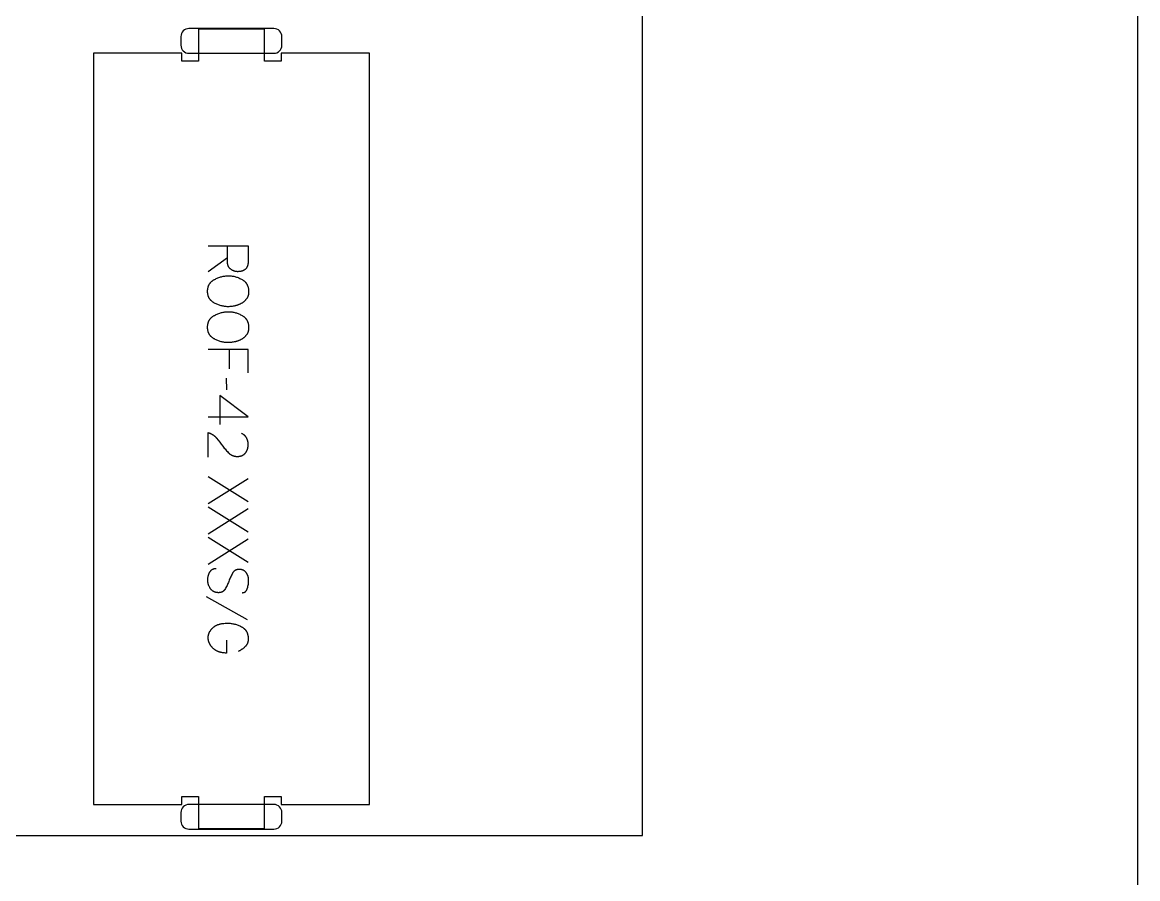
# Model space of a CAD drawing. Extents: x 0 to 4485, y 0 to 17041.
# Drawn here: x 2346 to 3183, y 11963 to 12606 of the extents above; entities that cross this region are included whole.
import ezdxf

# ---------------------------------------------------------------- set-up
doc = ezdxf.new("R2010")
doc.units = 0
for name, color, linetype in [('0_SHEET_SPRUCEPLY_2440X122', 1, 'CONTINUOUS'), ('1_ANYTOOL_1MMDEEP_LABELS_S', 2, 'CONTINUOUS'), ('4_ANYTOOL_CUTTHROUGH_OUTSI', 5, 'CONTINUOUS'), ('5_ANYTOOL_HALF_MILL_9MM_IN', 3, 'CONTINUOUS'), ('DONOTCUT', 7, 'CONTINUOUS')]:
    doc.layers.add(name, color=color, linetype=linetype)

msp = doc.modelspace()

# ---------------------------------------------------------------- linework, layer by layer
at = {"layer": '0_SHEET_SPRUCEPLY_2440X122'}
msp.add_lwpolyline([(371.7, 13215.62), (371.7, 11995.62), (2811.7, 11995.62), (2811.7, 13215.62)], close=True, dxfattribs=at)
at = {"layer": '1_ANYTOOL_1MMDEEP_LABELS_S', "color": 2}
for points in [[(2485.94, 12437.89), (2515.94, 12437.89), (2515.94, 12426.53), (2515.93, 12426.04), (2515.91, 12425.57), (2515.89, 12425.33), (2515.87, 12425.11), (2515.85, 12424.88), (2515.82, 12424.66), (2515.79, 12424.45), (2515.75, 12424.23), (2515.71, 12424.03), (2515.67, 12423.82), (2515.62, 12423.62), (2515.57, 12423.43), (2515.51, 12423.23), (2515.45, 12423.04), (2515.39, 12422.86), (2515.32, 12422.68), (2515.25, 12422.5), (2515.18, 12422.33), (2515.1, 12422.16), (2515.02, 12421.99), (2514.93, 12421.83), (2514.84, 12421.67), (2514.75, 12421.52), (2514.65, 12421.37), (2514.55, 12421.22), (2514.44, 12421.08), (2514.33, 12420.94), (2514.22, 12420.81), (2514.1, 12420.68), (2513.98, 12420.55), (2513.86, 12420.43), (2513.73, 12420.31), (2513.6, 12420.2), (2513.46, 12420.09), (2513.32, 12419.98), (2513.18, 12419.88), (2513.03, 12419.78), (2512.88, 12419.68), (2512.72, 12419.59), (2512.57, 12419.5), (2512.4, 12419.42), (2512.24, 12419.34), (2512.07, 12419.26), (2511.89, 12419.19), (2511.71, 12419.12), (2511.53, 12419.06), (2511.35, 12419), (2511.16, 12418.94), (2510.96, 12418.89), (2510.77, 12418.84), (2510.56, 12418.8), (2510.36, 12418.75), (2510.15, 12418.72), (2509.94, 12418.68), (2509.72, 12418.66), (2509.5, 12418.63), (2509.28, 12418.61), (2509.05, 12418.59), (2508.58, 12418.57), (2508.1, 12418.56), (2507.92, 12418.56), (2507.75, 12418.57), (2507.57, 12418.58), (2507.4, 12418.59), (2507.23, 12418.6), (2507.06, 12418.62), (2506.88, 12418.64), (2506.71, 12418.67), (2506.55, 12418.7), (2506.38, 12418.73), (2506.21, 12418.77), (2506.04, 12418.81), (2505.88, 12418.85), (2505.72, 12418.9), (2505.55, 12418.95), (2505.39, 12419), (2505.23, 12419.06), (2505.07, 12419.12), (2504.91, 12419.19), (2504.75, 12419.25), (2504.59, 12419.33), (2504.43, 12419.4), (2504.28, 12419.48), (2504.12, 12419.56), (2503.97, 12419.65), (2503.81, 12419.73), (2503.66, 12419.83), (2503.51, 12419.92), (2503.36, 12420.02), (2503.21, 12420.12), (2503.06, 12420.23), (2502.91, 12420.34), (2502.77, 12420.45), (2502.63, 12420.57), (2502.49, 12420.68), (2502.36, 12420.8), (2502.23, 12420.92), (2502.11, 12421.05), (2501.99, 12421.18), (2501.88, 12421.3), (2501.77, 12421.44), (2501.66, 12421.57), (2501.56, 12421.71), (2501.47, 12421.84), (2501.37, 12421.99), (2501.29, 12422.13), (2501.2, 12422.27), (2501.12, 12422.42), (2501.05, 12422.57), (2500.98, 12422.73), (2500.92, 12422.88), (2500.85, 12423.04), (2500.8, 12423.2), (2500.75, 12423.36), (2500.7, 12423.53), (2500.66, 12423.69), (2500.62, 12423.86), (2500.58, 12424.03), (2500.55, 12424.21), (2500.53, 12424.39), (2500.51, 12424.57), (2500.49, 12424.75), (2500.48, 12424.93), (2500.41, 12426.85), (2500.39, 12428.89), (2500.39, 12437.85)], [(2500.39, 12428.89), (2485.9, 12418.43)], [(2515.94, 12342.62), (2515.94, 12360.27), (2485.94, 12360.27)], [(2501.97, 12345.79), (2501.97, 12360.27)], [(2499.83, 12329.97), (2499.74, 12338.76)], [(2485.94, 12309.7), (2515.99, 12309.66), (2494.6, 12325.69)], [(2494.6, 12325.69), (2494.6, 12303.92)], [(2485.99, 12279.49), (2486.03, 12297.79), (2486.48, 12297.64), (2486.71, 12297.56), (2486.93, 12297.48), (2487.15, 12297.4), (2487.37, 12297.31), (2487.58, 12297.21), (2487.79, 12297.12), (2488, 12297.02), (2488.21, 12296.91), (2488.42, 12296.81), (2488.62, 12296.7), (2488.82, 12296.58), (2489.02, 12296.46), (2489.22, 12296.34), (2489.41, 12296.22), (2489.6, 12296.09), (2489.79, 12295.96), (2489.97, 12295.82), (2490.16, 12295.68), (2490.34, 12295.54), (2490.52, 12295.4), (2490.7, 12295.25), (2490.87, 12295.09), (2491.04, 12294.94), (2491.21, 12294.78), (2491.38, 12294.61), (2491.54, 12294.44), (2491.71, 12294.27), (2491.87, 12294.1), (2492.18, 12293.74), (2493.4, 12292.26), (2494.58, 12290.77), (2495.74, 12289.26), (2496.87, 12287.74), (2497.43, 12286.98), (2498, 12286.25), (2498.58, 12285.54), (2499.16, 12284.85), (2499.76, 12284.18), (2500.36, 12283.54), (2500.97, 12282.92), (2501.59, 12282.32), (2501.74, 12282.17), (2501.9, 12282.03), (2502.06, 12281.9), (2502.23, 12281.76), (2502.39, 12281.64), (2502.56, 12281.52), (2502.73, 12281.4), (2502.9, 12281.29), (2503.08, 12281.18), (2503.25, 12281.07), (2503.43, 12280.98), (2503.61, 12280.88), (2503.8, 12280.79), (2503.98, 12280.71), (2504.17, 12280.63), (2504.36, 12280.55), (2504.55, 12280.48), (2504.75, 12280.41), (2504.95, 12280.35), (2505.14, 12280.29), (2505.35, 12280.24), (2505.55, 12280.19), (2505.76, 12280.15), (2505.96, 12280.11), (2506.18, 12280.07), (2506.39, 12280.04), (2506.6, 12280.02), (2506.82, 12280), (2507.04, 12279.98), (2507.26, 12279.97), (2507.49, 12279.96), (2507.71, 12279.96), (2507.96, 12279.96), (2508.21, 12279.97), (2508.45, 12279.98), (2508.69, 12280), (2508.93, 12280.02), (2509.16, 12280.05), (2509.38, 12280.08), (2509.61, 12280.12), (2509.83, 12280.16), (2510.04, 12280.21), (2510.26, 12280.26), (2510.46, 12280.32), (2510.67, 12280.38), (2510.87, 12280.44), (2511.07, 12280.52), (2511.26, 12280.59), (2511.45, 12280.67), (2511.64, 12280.76), (2511.82, 12280.85), (2512, 12280.95), (2512.17, 12281.05), (2512.34, 12281.16), (2512.51, 12281.27), (2512.67, 12281.38), (2512.83, 12281.5), (2512.99, 12281.63), (2513.14, 12281.76), (2513.29, 12281.9), (2513.43, 12282.04), (2513.57, 12282.18), (2513.71, 12282.33), (2513.84, 12282.49), (2513.97, 12282.65), (2514.1, 12282.81), (2514.22, 12282.97), (2514.33, 12283.14), (2514.45, 12283.31), (2514.56, 12283.48), (2514.66, 12283.66), (2514.76, 12283.84), (2514.86, 12284.02), (2514.95, 12284.2), (2515.04, 12284.38), (2515.12, 12284.57), (2515.2, 12284.76), (2515.28, 12284.96), (2515.35, 12285.15), (2515.42, 12285.35), (2515.48, 12285.55), (2515.54, 12285.75), (2515.6, 12285.96), (2515.65, 12286.17), (2515.69, 12286.38), (2515.74, 12286.59), (2515.78, 12286.81), (2515.81, 12287.03), (2515.84, 12287.25), (2515.87, 12287.47), (2515.89, 12287.7), (2515.91, 12287.93), (2515.92, 12288.16), (2515.93, 12288.4), (2515.94, 12288.87), (2515.94, 12289.24), (2515.92, 12289.6), (2515.9, 12289.95), (2515.86, 12290.3), (2515.82, 12290.64), (2515.76, 12290.97), (2515.7, 12291.3), (2515.62, 12291.62), (2515.54, 12291.94), (2515.49, 12292.09), (2515.44, 12292.24), (2515.39, 12292.4), (2515.34, 12292.55), (2515.28, 12292.69), (2515.23, 12292.84), (2515.16, 12292.98), (2515.1, 12293.13), (2515.03, 12293.27), (2514.97, 12293.41), (2514.9, 12293.55), (2514.82, 12293.68), (2514.75, 12293.82), (2514.67, 12293.95), (2514.59, 12294.08), (2514.5, 12294.21), (2514.42, 12294.34), (2514.33, 12294.47), (2514.24, 12294.6), (2514.14, 12294.72), (2514.05, 12294.84), (2513.95, 12294.96), (2513.85, 12295.08), (2513.75, 12295.2), (2513.64, 12295.31), (2513.53, 12295.43), (2513.42, 12295.54), (2513.31, 12295.65), (2513.19, 12295.76), (2513.07, 12295.87), (2512.95, 12295.97), (2512.83, 12296.07), (2512.58, 12296.28), (2512.31, 12296.47), (2512.04, 12296.66), (2511.75, 12296.85), (2511.46, 12297.03), (2511.16, 12297.2), (2510.84, 12297.36)], [(2515.94, 12245.8), (2485.94, 12264.7)], [(2485.94, 12244.56), (2515.94, 12263.5)], [(2515.94, 12223.09), (2485.94, 12241.99)], [(2485.94, 12221.85), (2515.94, 12240.79)], [(2515.94, 12200.37), (2485.94, 12219.27)], [(2485.94, 12199.13), (2515.94, 12218.07)], [(2511.36, 12177.75), (2511.55, 12177.75), (2511.64, 12177.75), (2511.73, 12177.76), (2511.82, 12177.77), (2511.91, 12177.77), (2512, 12177.78), (2512.08, 12177.8), (2512.17, 12177.81), (2512.26, 12177.83), (2512.34, 12177.84), (2512.42, 12177.86), (2512.51, 12177.88), (2512.59, 12177.9), (2512.67, 12177.93), (2512.75, 12177.95), (2512.83, 12177.98), (2512.9, 12178), (2512.98, 12178.03), (2513.05, 12178.07), (2513.13, 12178.1), (2513.2, 12178.13), (2513.27, 12178.17), (2513.34, 12178.21), (2513.41, 12178.25), (2513.48, 12178.29), (2513.55, 12178.33), (2513.62, 12178.37), (2513.68, 12178.42), (2513.75, 12178.47), (2513.81, 12178.51), (2513.87, 12178.57), (2513.94, 12178.62), (2514, 12178.67), (2514.06, 12178.73), (2514.12, 12178.78), (2514.17, 12178.84), (2514.23, 12178.9), (2514.29, 12178.96), (2514.34, 12179.03), (2514.39, 12179.09), (2514.45, 12179.16), (2514.5, 12179.23), (2514.55, 12179.3), (2514.6, 12179.37), (2514.65, 12179.44), (2514.69, 12179.51), (2514.74, 12179.59), (2514.79, 12179.67), (2514.83, 12179.75), (2514.87, 12179.83), (2514.92, 12179.91), (2515, 12180.08), (2515.07, 12180.26), (2515.15, 12180.44), (2515.22, 12180.63), (2515.28, 12180.82), (2515.34, 12181.02), (2515.56, 12181.84), (2515.76, 12182.64), (2515.92, 12183.42), (2516.05, 12184.19), (2516.11, 12184.57), (2516.15, 12184.95), (2516.19, 12185.32), (2516.23, 12185.69), (2516.25, 12186.05), (2516.27, 12186.42), (2516.28, 12186.78), (2516.29, 12187.13), (2516.28, 12187.33), (2516.28, 12187.52), (2516.27, 12187.71), (2516.26, 12187.9), (2516.24, 12188.09), (2516.22, 12188.28), (2516.2, 12188.47), (2516.17, 12188.66), (2516.14, 12188.84), (2516.11, 12189.02), (2516.07, 12189.21), (2516.03, 12189.39), (2515.98, 12189.57), (2515.94, 12189.75), (2515.89, 12189.92), (2515.83, 12190.1), (2515.77, 12190.27), (2515.71, 12190.45), (2515.64, 12190.62), (2515.57, 12190.79), (2515.5, 12190.96), (2515.42, 12191.13), (2515.34, 12191.3), (2515.26, 12191.46), (2515.17, 12191.63), (2515.08, 12191.79), (2514.99, 12191.95), (2514.89, 12192.11), (2514.79, 12192.27), (2514.68, 12192.43), (2514.58, 12192.59), (2514.46, 12192.75), (2514.35, 12192.9), (2514.23, 12193.05), (2514.11, 12193.19), (2513.98, 12193.33), (2513.86, 12193.46), (2513.73, 12193.59), (2513.59, 12193.71), (2513.46, 12193.83), (2513.32, 12193.95), (2513.17, 12194.06), (2513.03, 12194.16), (2512.88, 12194.26), (2512.73, 12194.36), (2512.57, 12194.44), (2512.41, 12194.53), (2512.25, 12194.61), (2512.09, 12194.69), (2511.92, 12194.76), (2511.75, 12194.82), (2511.58, 12194.88), (2511.4, 12194.94), (2511.22, 12194.99), (2511.04, 12195.03), (2510.85, 12195.08), (2510.66, 12195.11), (2510.47, 12195.14), (2510.28, 12195.17), (2510.08, 12195.19), (2509.88, 12195.21), (2509.67, 12195.22), (2509.47, 12195.23), (2509.26, 12195.23), (2509.04, 12195.23), (2508.83, 12195.22), (2508.62, 12195.21), (2508.42, 12195.19), (2508.22, 12195.16), (2508.02, 12195.13), (2507.83, 12195.1), (2507.64, 12195.05), (2507.45, 12195.01), (2507.27, 12194.96), (2507.09, 12194.9), (2506.92, 12194.83), (2506.83, 12194.8), (2506.75, 12194.76), (2506.66, 12194.73), (2506.58, 12194.69), (2506.5, 12194.65), (2506.42, 12194.61), (2506.34, 12194.57), (2506.26, 12194.52), (2506.18, 12194.48), (2506.1, 12194.43), (2506.02, 12194.39), (2505.95, 12194.34), (2505.87, 12194.29), (2505.8, 12194.23), (2505.73, 12194.18), (2505.65, 12194.13), (2505.58, 12194.07), (2505.51, 12194.01), (2505.44, 12193.95), (2505.38, 12193.89), (2505.31, 12193.83), (2505.24, 12193.77), (2505.18, 12193.71), (2505.11, 12193.64), (2504.98, 12193.5), (2504.86, 12193.36), (2504.74, 12193.22), (2504.63, 12193.07), (2504.51, 12192.91), (2504.41, 12192.75), (2504.3, 12192.58), (2504.2, 12192.4), (2503.81, 12191.69), (2503.43, 12190.96), (2503.06, 12190.21), (2502.71, 12189.45), (2502.36, 12188.67), (2502.03, 12187.87), (2501.7, 12187.06), (2501.39, 12186.23), (2501.08, 12185.41), (2500.75, 12184.6), (2500.41, 12183.81), (2500.05, 12183.05), (2499.67, 12182.3), (2499.28, 12181.58), (2498.88, 12180.87), (2498.46, 12180.19), (2498.35, 12180.02), (2498.23, 12179.86), (2498.12, 12179.71), (2498.06, 12179.63), (2498, 12179.56), (2497.93, 12179.49), (2497.87, 12179.42), (2497.81, 12179.35), (2497.74, 12179.28), (2497.68, 12179.22), (2497.61, 12179.15), (2497.54, 12179.09), (2497.47, 12179.03), (2497.4, 12178.97), (2497.33, 12178.91), (2497.26, 12178.85), (2497.19, 12178.79), (2497.12, 12178.74), (2497.04, 12178.69), (2496.96, 12178.64), (2496.89, 12178.59), (2496.81, 12178.54), (2496.73, 12178.49), (2496.65, 12178.44), (2496.57, 12178.4), (2496.49, 12178.36), (2496.41, 12178.32), (2496.32, 12178.28), (2496.24, 12178.24), (2496.15, 12178.2), (2496.07, 12178.17), (2495.98, 12178.13), (2495.89, 12178.1), (2495.8, 12178.07), (2495.71, 12178.04), (2495.62, 12178.01), (2495.53, 12177.99), (2495.34, 12177.94), (2495.15, 12177.89), (2494.95, 12177.86), (2494.75, 12177.83), (2494.55, 12177.8), (2494.34, 12177.78), (2494.13, 12177.77), (2493.91, 12177.76), (2493.7, 12177.76), (2493.47, 12177.76), (2493.25, 12177.77), (2493.01, 12177.79), (2492.78, 12177.81), (2492.56, 12177.84), (2492.33, 12177.87), (2492.11, 12177.9), (2491.9, 12177.94), (2491.68, 12177.99), (2491.47, 12178.04), (2491.27, 12178.1), (2491.07, 12178.16), (2490.87, 12178.23), (2490.68, 12178.3), (2490.49, 12178.38), (2490.3, 12178.46), (2490.12, 12178.54), (2489.94, 12178.63), (2489.76, 12178.73), (2489.59, 12178.83), (2489.42, 12178.94), (2489.26, 12179.05), (2489.1, 12179.17), (2488.94, 12179.29), (2488.79, 12179.42), (2488.64, 12179.55), (2488.49, 12179.68), (2488.35, 12179.83), (2488.21, 12179.97), (2488.08, 12180.13), (2487.95, 12180.28), (2487.82, 12180.44), (2487.7, 12180.61), (2487.58, 12180.78), (2487.46, 12180.96), (2487.24, 12181.32), (2487.04, 12181.68), (2486.84, 12182.05), (2486.66, 12182.42), (2486.5, 12182.8), (2486.35, 12183.18), (2486.28, 12183.37), (2486.21, 12183.56), (2486.15, 12183.75), (2486.09, 12183.94), (2486.03, 12184.14), (2485.98, 12184.33), (2485.93, 12184.53), (2485.88, 12184.72), (2485.84, 12184.92), (2485.8, 12185.12), (2485.76, 12185.32), (2485.73, 12185.52), (2485.7, 12185.72), (2485.68, 12185.92), (2485.64, 12186.33), (2485.61, 12186.74), (2485.6, 12187.15), (2485.6, 12187.57), (2485.61, 12187.97), (2485.64, 12188.38), (2485.68, 12188.78), (2485.73, 12189.17), (2485.8, 12189.56), (2485.87, 12189.95), (2485.96, 12190.33), (2486.07, 12190.71), (2486.18, 12191.08), (2486.31, 12191.45), (2486.45, 12191.81), (2486.61, 12192.17), (2486.77, 12192.52), (2486.95, 12192.87), (2487.14, 12193.22), (2487.24, 12193.39), (2487.35, 12193.55), (2487.45, 12193.71), (2487.56, 12193.86), (2487.67, 12194.01), (2487.79, 12194.15), (2487.91, 12194.29), (2488.03, 12194.42), (2488.15, 12194.54), (2488.28, 12194.66), (2488.41, 12194.78), (2488.54, 12194.89), (2488.61, 12194.94), (2488.68, 12194.99), (2488.75, 12195.04), (2488.82, 12195.09), (2488.89, 12195.14), (2488.96, 12195.19), (2489.03, 12195.23), (2489.1, 12195.27), (2489.18, 12195.32), (2489.25, 12195.36), (2489.33, 12195.4), (2489.4, 12195.43), (2489.48, 12195.47), (2489.55, 12195.51), (2489.63, 12195.54), (2489.71, 12195.57), (2489.79, 12195.61), (2489.87, 12195.64), (2489.95, 12195.66), (2490.03, 12195.69), (2490.2, 12195.74), (2490.36, 12195.79), (2490.54, 12195.83), (2490.71, 12195.86), (2490.89, 12195.89), (2491.07, 12195.92), (2491.25, 12195.94), (2491.43, 12195.95), (2491.62, 12195.96), (2491.81, 12195.96)], [(2515.47, 12157.43), (2484.7, 12174.62)], [(2499.74, 12142.22), (2499.7, 12132.45), (2498.87, 12132.48), (2498.07, 12132.54), (2497.68, 12132.58), (2497.29, 12132.63), (2496.91, 12132.68), (2496.54, 12132.74), (2496.17, 12132.81), (2495.81, 12132.88), (2495.45, 12132.96), (2495.11, 12133.05), (2494.76, 12133.14), (2494.43, 12133.24), (2494.1, 12133.35), (2493.77, 12133.46), (2493.46, 12133.58), (2493.15, 12133.7), (2492.84, 12133.84), (2492.54, 12133.97), (2492.25, 12134.12), (2491.97, 12134.27), (2491.69, 12134.43), (2491.41, 12134.6), (2491.15, 12134.77), (2490.89, 12134.95), (2490.63, 12135.13), (2490.39, 12135.32), (2490.14, 12135.52), (2489.91, 12135.72), (2489.68, 12135.94), (2489.46, 12136.15), (2489.24, 12136.37), (2489.03, 12136.6), (2488.83, 12136.82), (2488.63, 12137.05), (2488.44, 12137.27), (2488.26, 12137.5), (2488.09, 12137.73), (2487.92, 12137.96), (2487.75, 12138.19), (2487.6, 12138.42), (2487.45, 12138.66), (2487.31, 12138.89), (2487.17, 12139.13), (2487.05, 12139.37), (2486.93, 12139.6), (2486.81, 12139.84), (2486.7, 12140.08), (2486.6, 12140.33), (2486.51, 12140.57), (2486.42, 12140.82), (2486.34, 12141.06), (2486.27, 12141.31), (2486.2, 12141.56), (2486.14, 12141.81), (2486.08, 12142.06), (2486.04, 12142.31), (2486, 12142.56), (2485.96, 12142.82), (2485.94, 12143.07), (2485.92, 12143.33), (2485.91, 12143.59), (2485.9, 12143.85), (2485.9, 12144.1), (2485.91, 12144.36), (2485.92, 12144.62), (2485.95, 12144.87), (2485.97, 12145.13), (2486.01, 12145.38), (2486.05, 12145.63), (2486.1, 12145.88), (2486.16, 12146.13), (2486.22, 12146.37), (2486.3, 12146.62), (2486.37, 12146.86), (2486.46, 12147.1), (2486.55, 12147.34), (2486.65, 12147.58), (2486.76, 12147.82), (2486.87, 12148.06), (2486.99, 12148.29), (2487.12, 12148.53), (2487.25, 12148.76), (2487.39, 12148.99), (2487.54, 12149.22), (2487.7, 12149.45), (2487.86, 12149.67), (2488.03, 12149.9), (2488.21, 12150.12), (2488.39, 12150.34), (2488.58, 12150.56), (2488.78, 12150.78), (2488.98, 12151), (2489.2, 12151.22), (2489.41, 12151.43), (2489.64, 12151.64), (2489.87, 12151.85), (2490.12, 12152.04), (2490.36, 12152.23), (2490.62, 12152.42), (2490.89, 12152.6), (2491.16, 12152.77), (2491.44, 12152.93), (2491.72, 12153.09), (2492.02, 12153.24), (2492.32, 12153.38), (2492.63, 12153.52), (2492.95, 12153.65), (2493.27, 12153.78), (2493.61, 12153.89), (2493.95, 12154), (2494.29, 12154.11), (2494.65, 12154.2), (2495.01, 12154.29), (2495.38, 12154.38), (2495.76, 12154.45), (2496.15, 12154.53), (2496.54, 12154.59), (2496.94, 12154.65), (2497.35, 12154.7), (2497.77, 12154.74), (2498.63, 12154.81), (2499.51, 12154.85), (2500.43, 12154.86), (2501.11, 12154.85), (2501.78, 12154.82), (2502.46, 12154.77), (2503.12, 12154.69), (2503.79, 12154.6), (2504.45, 12154.48), (2505.11, 12154.35), (2505.77, 12154.19), (2506.42, 12154.01), (2507.07, 12153.81), (2507.72, 12153.59), (2508.36, 12153.35), (2509, 12153.09), (2509.64, 12152.81), (2510.28, 12152.51), (2510.91, 12152.18), (2511.22, 12152.01), (2511.52, 12151.83), (2511.81, 12151.65), (2512.09, 12151.45), (2512.36, 12151.25), (2512.49, 12151.15), (2512.62, 12151.05), (2512.74, 12150.94), (2512.87, 12150.83), (2512.99, 12150.72), (2513.11, 12150.61), (2513.23, 12150.5), (2513.34, 12150.38), (2513.45, 12150.27), (2513.56, 12150.15), (2513.67, 12150.03), (2513.77, 12149.91), (2513.88, 12149.78), (2513.98, 12149.66), (2514.07, 12149.53), (2514.17, 12149.4), (2514.26, 12149.27), (2514.35, 12149.14), (2514.44, 12149), (2514.52, 12148.87), (2514.6, 12148.73), (2514.68, 12148.59), (2514.76, 12148.44), (2514.84, 12148.3), (2514.91, 12148.16), (2514.98, 12148.01), (2515.05, 12147.86), (2515.11, 12147.71), (2515.17, 12147.56), (2515.23, 12147.4), (2515.29, 12147.25), (2515.35, 12147.09), (2515.45, 12146.77), (2515.54, 12146.44), (2515.63, 12146.1), (2515.7, 12145.76), (2515.77, 12145.41), (2515.82, 12145.05), (2515.86, 12144.69), (2515.9, 12144.32), (2515.92, 12143.94), (2515.94, 12143.55), (2515.94, 12143.16), (2515.94, 12142.94), (2515.93, 12142.72), (2515.92, 12142.5), (2515.91, 12142.28), (2515.89, 12142.07), (2515.86, 12141.86), (2515.83, 12141.65), (2515.8, 12141.44), (2515.76, 12141.24), (2515.72, 12141.04), (2515.67, 12140.84), (2515.62, 12140.65), (2515.57, 12140.46), (2515.51, 12140.27), (2515.44, 12140.08), (2515.37, 12139.9), (2515.3, 12139.72), (2515.22, 12139.54), (2515.14, 12139.36), (2515.06, 12139.19), (2514.96, 12139.02), (2514.87, 12138.85), (2514.77, 12138.68), (2514.66, 12138.52), (2514.56, 12138.36), (2514.44, 12138.2), (2514.33, 12138.05), (2514.2, 12137.89), (2514.08, 12137.74), (2513.95, 12137.6), (2513.81, 12137.45), (2513.67, 12137.31), (2513.38, 12137.03), (2513.09, 12136.76), (2512.8, 12136.5), (2512.5, 12136.24), (2512.19, 12135.99), (2511.88, 12135.74), (2511.57, 12135.5), (2511.25, 12135.27), (2510.93, 12135.04), (2510.6, 12134.82), (2510.26, 12134.61), (2509.93, 12134.4), (2509.58, 12134.21), (2509.24, 12134.01), (2508.88, 12133.83), (2508.53, 12133.65)]]:
    msp.add_lwpolyline(points, dxfattribs=at)
for points in [[(2516.29, 12403.43), (2516.28, 12403.06), (2516.26, 12402.7), (2516.23, 12402.34), (2516.19, 12401.99), (2516.17, 12401.82), (2516.14, 12401.64), (2516.11, 12401.48), (2516.08, 12401.31), (2516.04, 12401.14), (2516, 12400.98), (2515.96, 12400.82), (2515.92, 12400.66), (2515.87, 12400.5), (2515.82, 12400.34), (2515.76, 12400.19), (2515.71, 12400.03), (2515.65, 12399.88), (2515.59, 12399.73), (2515.52, 12399.58), (2515.45, 12399.44), (2515.38, 12399.29), (2515.31, 12399.15), (2515.23, 12399.01), (2515.15, 12398.87), (2515.07, 12398.73), (2514.99, 12398.6), (2514.9, 12398.46), (2514.81, 12398.33), (2514.62, 12398.07), (2514.42, 12397.82), (2514.22, 12397.57), (2514.02, 12397.33), (2513.81, 12397.09), (2513.59, 12396.86), (2513.36, 12396.64), (2513.13, 12396.42), (2512.89, 12396.21), (2512.65, 12396), (2512.4, 12395.8), (2512.14, 12395.6), (2511.88, 12395.41), (2511.61, 12395.23), (2511.34, 12395.05), (2511.06, 12394.88), (2510.77, 12394.72), (2510.48, 12394.56), (2510.19, 12394.4), (2509.89, 12394.25), (2509.59, 12394.11), (2509.29, 12393.97), (2508.98, 12393.84), (2508.67, 12393.71), (2508.35, 12393.59), (2508.03, 12393.48), (2507.71, 12393.37), (2507.38, 12393.27), (2507.05, 12393.17), (2506.72, 12393.08), (2506.38, 12392.99), (2506.04, 12392.91), (2505.36, 12392.76), (2504.68, 12392.64), (2504.02, 12392.53), (2503.35, 12392.44), (2502.7, 12392.38), (2502.05, 12392.33), (2501.41, 12392.3), (2500.77, 12392.29), (2500.13, 12392.3), (2499.5, 12392.33), (2498.86, 12392.39), (2498.22, 12392.46), (2497.58, 12392.56), (2496.95, 12392.68), (2496.31, 12392.82), (2495.67, 12392.98), (2495.03, 12393.16), (2494.4, 12393.37), (2493.76, 12393.6), (2493.12, 12393.84), (2492.48, 12394.11), (2491.85, 12394.4), (2491.21, 12394.72), (2490.57, 12395.05), (2490.26, 12395.23), (2489.95, 12395.41), (2489.66, 12395.6), (2489.38, 12395.79), (2489.1, 12395.99), (2488.84, 12396.2), (2488.58, 12396.41), (2488.34, 12396.63), (2488.22, 12396.75), (2488.11, 12396.86), (2487.99, 12396.98), (2487.88, 12397.09), (2487.77, 12397.21), (2487.67, 12397.33), (2487.56, 12397.45), (2487.46, 12397.57), (2487.37, 12397.7), (2487.27, 12397.83), (2487.18, 12397.95), (2487.08, 12398.08), (2487, 12398.21), (2486.91, 12398.35), (2486.83, 12398.48), (2486.75, 12398.62), (2486.67, 12398.75), (2486.59, 12398.89), (2486.52, 12399.03), (2486.45, 12399.17), (2486.38, 12399.32), (2486.31, 12399.46), (2486.25, 12399.61), (2486.19, 12399.76), (2486.13, 12399.9), (2486.07, 12400.06), (2486.02, 12400.21), (2485.97, 12400.36), (2485.87, 12400.68), (2485.79, 12401), (2485.72, 12401.32), (2485.65, 12401.65), (2485.6, 12401.99), (2485.55, 12402.33), (2485.52, 12402.69), (2485.49, 12403.04), (2485.48, 12403.4), (2485.47, 12403.77), (2485.48, 12404.16), (2485.49, 12404.53), (2485.52, 12404.9), (2485.55, 12405.26), (2485.6, 12405.62), (2485.65, 12405.97), (2485.72, 12406.31), (2485.8, 12406.65), (2485.88, 12406.98), (2485.98, 12407.3), (2486.03, 12407.46), (2486.08, 12407.61), (2486.14, 12407.77), (2486.2, 12407.92), (2486.26, 12408.08), (2486.33, 12408.23), (2486.39, 12408.37), (2486.46, 12408.52), (2486.54, 12408.67), (2486.61, 12408.81), (2486.69, 12408.95), (2486.77, 12409.09), (2486.85, 12409.23), (2486.93, 12409.37), (2487.02, 12409.51), (2487.11, 12409.64), (2487.2, 12409.77), (2487.3, 12409.9), (2487.4, 12410.03), (2487.5, 12410.16), (2487.6, 12410.28), (2487.7, 12410.41), (2487.81, 12410.53), (2487.92, 12410.65), (2488.03, 12410.77), (2488.15, 12410.89), (2488.27, 12411), (2488.39, 12411.11), (2488.51, 12411.23), (2488.64, 12411.34), (2488.89, 12411.55), (2489.16, 12411.76), (2489.44, 12411.97), (2489.73, 12412.16), (2490.03, 12412.35), (2490.34, 12412.53), (2490.66, 12412.71), (2491.31, 12413.04), (2491.95, 12413.36), (2492.6, 12413.65), (2493.25, 12413.92), (2493.9, 12414.17), (2494.55, 12414.39), (2495.2, 12414.6), (2495.85, 12414.78), (2496.5, 12414.95), (2497.16, 12415.09), (2497.81, 12415.2), (2498.46, 12415.3), (2499.11, 12415.38), (2499.76, 12415.43), (2500.42, 12415.46), (2501.07, 12415.47), (2501.76, 12415.46), (2502.45, 12415.43), (2503.13, 12415.37), (2503.81, 12415.29), (2504.48, 12415.19), (2505.14, 12415.07), (2505.8, 12414.92), (2506.46, 12414.75), (2507.1, 12414.56), (2507.74, 12414.34), (2508.38, 12414.11), (2509.01, 12413.85), (2509.63, 12413.56), (2510.25, 12413.26), (2510.86, 12412.93), (2511.46, 12412.58), (2511.76, 12412.4), (2512.05, 12412.21), (2512.33, 12412.01), (2512.59, 12411.81), (2512.85, 12411.6), (2513.1, 12411.38), (2513.34, 12411.15), (2513.57, 12410.92), (2513.69, 12410.81), (2513.79, 12410.69), (2513.9, 12410.57), (2514.01, 12410.44), (2514.11, 12410.32), (2514.21, 12410.19), (2514.31, 12410.07), (2514.4, 12409.94), (2514.5, 12409.81), (2514.59, 12409.68), (2514.67, 12409.54), (2514.76, 12409.41), (2514.84, 12409.27), (2514.92, 12409.13), (2515, 12408.99), (2515.08, 12408.85), (2515.15, 12408.7), (2515.23, 12408.56), (2515.36, 12408.26), (2515.49, 12407.96), (2515.61, 12407.65), (2515.72, 12407.34), (2515.81, 12407.01), (2515.9, 12406.68), (2515.98, 12406.35), (2516.05, 12406.01), (2516.12, 12405.66), (2516.17, 12405.3), (2516.21, 12404.94), (2516.24, 12404.57), (2516.27, 12404.2), (2516.28, 12403.82)], [(2516.29, 12376.47), (2516.28, 12376.1), (2516.26, 12375.74), (2516.23, 12375.38), (2516.19, 12375.03), (2516.17, 12374.86), (2516.14, 12374.69), (2516.11, 12374.52), (2516.08, 12374.35), (2516.04, 12374.19), (2516, 12374.02), (2515.96, 12373.86), (2515.92, 12373.7), (2515.87, 12373.54), (2515.82, 12373.38), (2515.76, 12373.23), (2515.71, 12373.08), (2515.65, 12372.92), (2515.59, 12372.77), (2515.52, 12372.63), (2515.45, 12372.48), (2515.38, 12372.34), (2515.31, 12372.19), (2515.23, 12372.05), (2515.15, 12371.91), (2515.07, 12371.78), (2514.99, 12371.64), (2514.9, 12371.51), (2514.81, 12371.37), (2514.62, 12371.11), (2514.42, 12370.86), (2514.22, 12370.61), (2514.02, 12370.37), (2513.81, 12370.13), (2513.59, 12369.9), (2513.36, 12369.68), (2513.13, 12369.46), (2512.89, 12369.25), (2512.65, 12369.04), (2512.4, 12368.84), (2512.14, 12368.65), (2511.88, 12368.46), (2511.61, 12368.27), (2511.34, 12368.1), (2511.06, 12367.92), (2510.77, 12367.76), (2510.48, 12367.6), (2510.19, 12367.44), (2509.89, 12367.29), (2509.59, 12367.15), (2509.29, 12367.01), (2508.98, 12366.88), (2508.67, 12366.76), (2508.35, 12366.64), (2508.03, 12366.52), (2507.71, 12366.41), (2507.38, 12366.31), (2507.05, 12366.21), (2506.72, 12366.12), (2506.38, 12366.03), (2506.04, 12365.95), (2505.36, 12365.81), (2504.68, 12365.68), (2504.02, 12365.57), (2503.35, 12365.49), (2502.7, 12365.42), (2502.05, 12365.37), (2501.41, 12365.34), (2500.77, 12365.33), (2500.13, 12365.34), (2499.5, 12365.37), (2498.86, 12365.43), (2498.22, 12365.5), (2497.58, 12365.6), (2496.95, 12365.72), (2496.31, 12365.86), (2495.67, 12366.02), (2495.03, 12366.21), (2494.4, 12366.41), (2493.76, 12366.64), (2493.12, 12366.89), (2492.48, 12367.16), (2491.85, 12367.45), (2491.21, 12367.76), (2490.57, 12368.1), (2490.26, 12368.27), (2489.95, 12368.45), (2489.66, 12368.64), (2489.38, 12368.84), (2489.1, 12369.04), (2488.84, 12369.24), (2488.58, 12369.46), (2488.34, 12369.68), (2488.22, 12369.79), (2488.11, 12369.9), (2487.99, 12370.02), (2487.88, 12370.14), (2487.77, 12370.25), (2487.67, 12370.37), (2487.56, 12370.49), (2487.46, 12370.62), (2487.37, 12370.74), (2487.27, 12370.87), (2487.18, 12371), (2487.08, 12371.13), (2487, 12371.26), (2486.91, 12371.39), (2486.83, 12371.52), (2486.75, 12371.66), (2486.67, 12371.8), (2486.59, 12371.93), (2486.52, 12372.07), (2486.45, 12372.22), (2486.38, 12372.36), (2486.31, 12372.5), (2486.25, 12372.65), (2486.19, 12372.8), (2486.13, 12372.95), (2486.07, 12373.1), (2486.02, 12373.25), (2485.97, 12373.41), (2485.87, 12373.72), (2485.79, 12374.04), (2485.72, 12374.36), (2485.65, 12374.7), (2485.6, 12375.03), (2485.55, 12375.38), (2485.52, 12375.73), (2485.49, 12376.08), (2485.48, 12376.45), (2485.47, 12376.82), (2485.48, 12377.2), (2485.49, 12377.58), (2485.52, 12377.94), (2485.55, 12378.31), (2485.6, 12378.66), (2485.65, 12379.01), (2485.72, 12379.35), (2485.8, 12379.69), (2485.88, 12380.02), (2485.98, 12380.34), (2486.03, 12380.5), (2486.08, 12380.66), (2486.14, 12380.81), (2486.2, 12380.97), (2486.26, 12381.12), (2486.33, 12381.27), (2486.39, 12381.42), (2486.46, 12381.56), (2486.54, 12381.71), (2486.61, 12381.85), (2486.69, 12382), (2486.77, 12382.14), (2486.85, 12382.28), (2486.93, 12382.41), (2487.02, 12382.55), (2487.11, 12382.68), (2487.2, 12382.81), (2487.3, 12382.94), (2487.4, 12383.07), (2487.5, 12383.2), (2487.6, 12383.33), (2487.7, 12383.45), (2487.81, 12383.57), (2487.92, 12383.69), (2488.03, 12383.81), (2488.15, 12383.93), (2488.27, 12384.04), (2488.39, 12384.16), (2488.51, 12384.27), (2488.64, 12384.38), (2488.89, 12384.6), (2489.16, 12384.81), (2489.44, 12385.01), (2489.73, 12385.2), (2490.03, 12385.39), (2490.34, 12385.58), (2490.66, 12385.75), (2491.31, 12386.09), (2491.95, 12386.4), (2492.6, 12386.69), (2493.25, 12386.96), (2493.9, 12387.21), (2494.55, 12387.44), (2495.2, 12387.64), (2495.85, 12387.83), (2496.5, 12387.99), (2497.16, 12388.13), (2497.81, 12388.25), (2498.46, 12388.34), (2499.11, 12388.42), (2499.76, 12388.47), (2500.42, 12388.51), (2501.07, 12388.52), (2501.76, 12388.51), (2502.45, 12388.47), (2503.13, 12388.42), (2503.81, 12388.34), (2504.48, 12388.23), (2505.14, 12388.11), (2505.8, 12387.96), (2506.46, 12387.79), (2507.1, 12387.6), (2507.74, 12387.39), (2508.38, 12387.15), (2509.01, 12386.89), (2509.63, 12386.61), (2510.25, 12386.3), (2510.86, 12385.97), (2511.46, 12385.62), (2511.76, 12385.44), (2512.05, 12385.25), (2512.33, 12385.05), (2512.59, 12384.85), (2512.85, 12384.64), (2513.1, 12384.42), (2513.34, 12384.2), (2513.57, 12383.97), (2513.69, 12383.85), (2513.79, 12383.73), (2513.9, 12383.61), (2514.01, 12383.49), (2514.11, 12383.36), (2514.21, 12383.24), (2514.31, 12383.11), (2514.4, 12382.98), (2514.5, 12382.85), (2514.59, 12382.72), (2514.67, 12382.58), (2514.76, 12382.45), (2514.84, 12382.31), (2514.92, 12382.17), (2515, 12382.03), (2515.08, 12381.89), (2515.15, 12381.75), (2515.23, 12381.6), (2515.36, 12381.31), (2515.49, 12381), (2515.61, 12380.69), (2515.72, 12380.38), (2515.81, 12380.06), (2515.9, 12379.73), (2515.98, 12379.39), (2516.05, 12379.05), (2516.12, 12378.7), (2516.17, 12378.35), (2516.21, 12377.99), (2516.24, 12377.62), (2516.27, 12377.24), (2516.28, 12376.86)]]:
    msp.add_lwpolyline(points, close=True, dxfattribs=at)
at = {"layer": '4_ANYTOOL_CUTTHROUGH_OUTSI', "color": 5}
msp.add_lwpolyline([(2399.84, 12018.87), (2466.13, 12018.87), (2466.13, 12024.87), (2478.63, 12024.87), (2478.63, 12000.87), (2528.13, 12000.87), (2528.13, 12024.87), (2540.63, 12024.87), (2540.63, 12018.87), (2606.92, 12018.87), (2606.92, 12582.37), (2540.63, 12582.37), (2540.63, 12576.37), (2528.13, 12576.37), (2528.13, 12600.37), (2478.63, 12600.37), (2478.63, 12576.37), (2466.13, 12576.37), (2466.13, 12582.37), (2399.84, 12582.37)], close=True, dxfattribs=at)
at = {"layer": '5_ANYTOOL_HALF_MILL_9MM_IN'}
for points in [[(2471.51, 12600.87, 0.414214), (2465.51, 12594.87), (2465.51, 12588.37, 0.414214), (2471.51, 12582.37), (2535.25, 12582.37, 0.414214), (2541.25, 12588.37), (2541.25, 12594.87, 0.414214), (2535.25, 12600.87)], [(2471.51, 12018.87, 0.414214), (2465.51, 12012.87), (2465.51, 12006.37, 0.414214), (2471.51, 12000.37), (2535.25, 12000.37, 0.414214), (2541.25, 12006.37), (2541.25, 12012.87, 0.414214), (2535.25, 12018.87)]]:
    msp.add_lwpolyline(points, format="xyb", close=True, dxfattribs=at)
at = {"layer": 'DONOTCUT'}
msp.add_lwpolyline([(0, 0), (3183.41, 0), (3183.41, 13863.55), (0, 13863.55)], close=True, dxfattribs=at)

doc.saveas('drawing.dxf')
